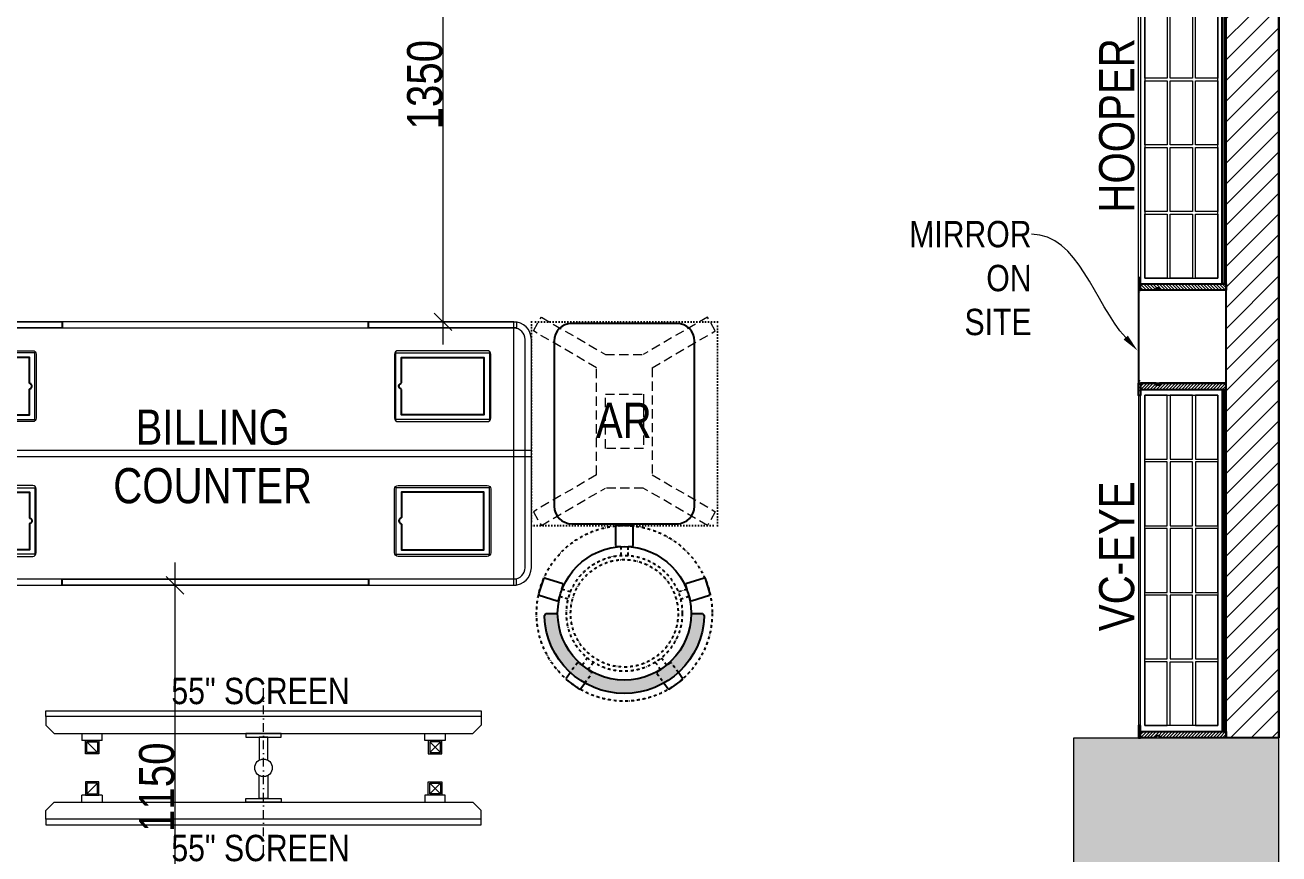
# Model space of a CAD drawing. Header units: feet. Extents: x 9413400 to 9419268, y -7061438 to -7048125.
# Drawn here: x 9415696 to 9419268, y -7055611 to -7053252 of the extents above; entities that cross this region are included whole.
import ezdxf
from ezdxf import colors
from ezdxf.entities.mleader import LeaderData, LeaderLine
from ezdxf.math import Vec2, Vec3

# ---------------------------------------------------------------- set-up
doc = ezdxf.new("R2010")
doc.units = ezdxf.units.FT
doc.header["$LTSCALE"] = 33
doc.header["$MEASUREMENT"] = 0
doc.header["$PDMODE"] = 3
doc.header["$PDSIZE"] = -1
for name, pattern in [('DASHDOT2', [0.5, 0.25, -0.125, 0, -0.125]), ('DOT', [0.25, 0, -0.25]), ('DOT2', [0.125, 0, -0.125]), ('HIDDEN2', [4.7624999999999975, 3.174999999999998, -1.587499999999999]), ('HIDDENX2', [0.75, 0.5, -0.25])]:
    doc.linetypes.add(name, pattern=pattern)
for name, color, linetype, lineweight in [('A-COL', 243, 'Continuous', 9), ('column hatch', 5, 'Continuous', 0), ('HATCH', 9, 'Continuous', 9), ('LENS-DIM', 252, 'Continuous', 5), ('LENS-PARTITION', 21, 'Continuous', 25), ('LENS-TEXT', 31, 'Continuous', 5), ('LK-EQPMT', 3, 'Continuous', 18), ('LK-FF&E FLOOR', 1, 'Continuous', 9), ('LK-FF&E WALL', 1, 'Continuous', 9), ('LK-IT', 3, 'Continuous', 18), ('LN-ELEVATION-1', 81, 'Continuous', 25), ('LN-ELEVATION-2', 103, 'Continuous', 20), ('LN-ELEVATION-3', 125, 'Continuous', 18), ('LN-ELEVATION-4', 145, 'Continuous', 13), ('LN-HATCH', 251, 'Continuous', 0), ('PLANO-TXT', 252, 'Continuous', 5)]:
    doc.layers.add(name, color=color, linetype=linetype, lineweight=lineweight)
doc.layers.add('A-WALL', color=1, linetype='Continuous')
doc.styles.add('LK TXT', font='Gill Sans MT Condensed Regular.ttf', dxfattribs={"height": 100})
doc.styles.get("Standard").update_dxf_attribs({"font": 'Gill Sans MT Condensed Regular.ttf'})
doc.dimstyles.new('100MM', dxfattribs={"dimtxt": 100, "dimasz": 50, "dimexe": 65, "dimexo": 65, "dimtad": 1, "dimdec": 0, "dimtxsty": 'Standard', "dimblk": 'OBLIQUE', "dimcen": 2.5, "dimdle": 65, "dimclrd": 256, "dimclre": 256, "dimclrt": 1, "dimadec": 0, "dimazin": 0, "dimtfac": 1, "dimtdec": 0, "dimtmove": 1, "dimatfit": 3, "dimfxl": 50, "dimlwd": -1, "dimlwe": -1, "dimarcsym": 0})
pattern_1 = [(45, (7858558.917008298, 3503823.203216763), (-4.490128060534575, 4.490128060534575), [])]

# ---------------------------------------------------------------- blocks, each defined once
blk = doc.blocks.new('VC HD 1010')
at = {"layer": 'LN-HATCH', "ltscale": 0.5}
h = blk.add_hatch(dxfattribs=at)
h.set_pattern_fill('ANSI31', color=256, scale=2)
h.set_pattern_definition([(45, (3761554.586240421, 1795022.935917533), (-4.490128060534575, 4.490128060534575), [])])
h.paths.add_polyline_path([(-505.166666666977, 24), (-505.166666666977, -166), (-499.1666666669771, -166), (-499.1666666669771, -176), (-505.166666666977, -176), (-505.166666666977, -220), (-487.1666666669772, -220), (-487.1666666669772, 24)])
h = blk.add_hatch(dxfattribs=at)
h.set_pattern_fill('ANSI31', color=256, scale=2)
h.set_pattern_definition(pattern_1)
h.paths.add_polyline_path([(504.8333333330228, 24), (504.8333333330228, -166), (498.8333333330228, -166), (498.8333333330228, -176), (504.8333333330228, -176), (504.8333333330228, -220), (486.8333333330228, -220), (486.8333333330228, 24)])
h = blk.add_hatch(dxfattribs=at)
h.set_pattern_fill('ANSI31', color=256, scale=2)
h.set_pattern_definition([(45, (7858741.917008297, 3503823.203216763), (-4.490128060534575, 4.490128060534575), [])])
h.paths.add_polyline_path([(-470.1666666669772, -220), (-470.1666666669772, -226), (-505.166666666977, -226), (-505.166666666977, -220)])
h = blk.add_hatch(dxfattribs=at)
h.set_pattern_fill('ANSI31', color=256, scale=2)
h.set_pattern_definition(pattern_1)
h.paths.add_polyline_path([(476.8333333330228, -220), (476.8333333330228, -226), (511.8333333330228, -226), (511.8333333330228, -220)])
at = {"layer": 'LN-ELEVATION-1', "ltscale": 0.5}
for points in [[(-505.166666666977, 24), (-505.166666666977, -166), (-499.1666666669771, -166), (-499.1666666669771, -176), (-505.166666666977, -176), (-505.166666666977, -220), (-487.1666666669772, -220), (-487.1666666669772, 24)], [(486.8333333330228, 12), (-487.1666666669772, 12), (-487.1666666669772, 18), (486.8333333330228, 18)], [(504.8333333330228, 24), (504.8333333330228, -166), (498.8333333330228, -166), (498.8333333330228, -176), (504.8333333330228, -176), (504.8333333330228, -220), (486.8333333330228, -220), (486.8333333330228, 24)], [(-470.1666666669772, -220), (-470.1666666669772, -226), (-505.166666666977, -226), (-505.166666666977, -220)], [(469.8333333330228, -220), (469.8333333330228, -226), (504.8333333330228, -226), (504.8333333330228, -220)]]:
    blk.add_lwpolyline(points, close=True, dxfattribs=at)
at = {"layer": 'LN-ELEVATION-2', "ltscale": 0.5}
blk.add_lwpolyline([(470.1666666674428, 0), (-470.1666666674428, 0), (-470.1666666674428, -208), (470.1666666674428, -208)], close=True, dxfattribs=at)
at = {"layer": 'LN-ELEVATION-3', "ltscale": 0.5}
for p, q in [((-487.1666666669772, 24), (486.8333333330228, 24)), ((-470.1666666669772, -220), (469.8333333330228, -220)), ((469.8333333330228, -226), (-470.1666666669772, -226))]:
    blk.add_line(p, q, dxfattribs=at)
for points in [[(-470.1666666674428, 0), (-288.5000000004657, 0), (-288.5000000004657, -64), (-470.1666666674428, -64)], [(-280.5000000004657, 0), (-98.83333333348855, 0), (-98.83333333348855, -64), (-280.5000000004657, -64)], [(-90.83333333348855, 0), (90.83333333348855, 0), (90.83333333348855, -64), (-90.83333333348855, -64)], [(98.83333333348855, 0), (280.5000000004657, 0), (280.5000000004657, -64), (98.83333333348855, -64)], [(288.5000000004657, 0), (470.1666666674428, 0), (470.1666666674428, -64), (288.5000000004657, -64)], [(-470.1666666674428, -136), (-288.5000000004657, -136), (-288.5000000004657, -72), (-470.1666666674428, -72)], [(-280.5000000004657, -72), (-98.83333333348855, -72), (-98.83333333348855, -136), (-280.5000000004657, -136)], [(-90.83333333348855, -72), (90.83333333348855, -72), (90.83333333348855, -136), (-90.83333333348855, -136)], [(98.83333333348855, -72), (280.5000000004657, -72), (280.5000000004657, -136), (98.83333333348855, -136)], [(288.5000000004657, -72), (470.1666666674428, -72), (470.1666666674428, -136), (288.5000000004657, -136)], [(-470.1666666674428, -144), (-288.5000000004657, -144), (-288.5000000004657, -208), (-470.1666666674428, -208)], [(-280.5000000004657, -144), (-98.83333333348855, -144), (-98.83333333348855, -208), (-280.5000000004657, -208)], [(-90.83333333348855, -144), (90.83333333348855, -144), (90.83333333348855, -208), (-90.83333333348855, -208)], [(98.83333333348855, -144), (280.5000000004657, -144), (280.5000000004657, -208), (98.83333333348855, -208)], [(288.5000000004657, -144), (470.1666666674428, -144), (470.1666666674428, -208), (288.5000000004657, -208)]]:
    blk.add_lwpolyline(points, close=True, dxfattribs=at)
blk = doc.blocks.new('A$C65ba2408')
at = {"layer": 'column hatch'}
h = blk.add_hatch(color=8, dxfattribs=at)
h.dxf.hatch_style = 1
h.paths.add_polyline_path([(3477.075315490365, -3129.247516787611), (2892.822441935539, -3129.247516787611), (2892.822441935539, -3840.511884602718), (3477.075315490365, -3840.511884602718)])
h.paths.add_polyline_path([(3477.075315490365, 1316.154782061465), (2892.822441935539, 1316.154782061465), (2892.822441935539, 528.6835176954046), (3477.075315490365, 528.6835176954046)])
h.paths.add_polyline_path([(3477.075315490365, 4440.637540684082), (2994.431637331843, 4440.637540684082), (2994.431637331843, 3856.38466711808), (3477.075315490365, 3856.38466711808)])
h.paths.add_polyline_path([(3477.075315490365, 6826.046037752181), (2664.338408131153, 6818.657520412468), (2664.201752275229, 6523.62604643125), (3477.075315490365, 6523.62604643125)])
h.paths.add_polyline_path([(-1908.212040826678, 1290.752483212389), (-2312.235029324889, 1290.752483212389), (-2312.235029324889, 985.9248970048502), (-1908.212040826678, 985.9248970048502)])
h.paths.add_polyline_path([(-2060.625833928585, -3129.247516787611), (-2312.235029324889, -3129.247516787611), (-2312.235029324889, -3840.511884602718), (-2060.625833928585, -3840.511884602718)])
at = {"layer": 'LN-HATCH'}
h = blk.add_hatch(dxfattribs=at)
h.set_pattern_fill('ANSI31', color=256, scale=333, angle=180)
h.set_pattern_definition([(225, (-11792219.15719212, 5498508.667322719), (29.43331976689004, -29.43331976689005), [])])
h.paths.add_polyline_path([(3427.075315490365, 6523.62604643125), (3327.075315490365, 6523.62604643125), (3327.075315490365, 4440.637540684082), (3427.075315490365, 4440.637540684082)])
h.paths.add_polyline_path([(3477.075315490365, 6523.62604643125), (3427.075315490365, 6523.62604643125), (3427.075315490365, 4440.637540684082), (3477.075315490365, 4440.637540684082)])
h.paths.add_polyline_path([(3427.075315490365, 3856.38466711808), (3327.075315490365, 3856.38466711808), (3327.075315490365, 1316.154782061465), (3427.075315490365, 1316.154782061465)])
h.paths.add_polyline_path([(3477.075315490365, 3856.38466711808), (3427.075315490365, 3856.38466711808), (3427.075315490365, 1316.154782061465), (3477.075315490365, 1316.154782061465)])
h.paths.add_polyline_path([(3427.075315490365, 528.6835176954046), (3327.075315490365, 528.6835176954046), (3327.075315490365, -3129.247516787611), (3427.075315490365, -3129.247516787611)])
h.paths.add_polyline_path([(3477.075315490365, 528.6835176954046), (3427.075315490365, 528.6835176954046), (3427.075315490365, -3129.247516787611), (3477.075315490365, -3129.247516787611)])
at = {"layer": 'A-COL'}
for p, q in [((2892.822441935539, 528.6835176954046), (2892.822441935539, 1316.154782061465)), ((2892.822441935539, 1316.154782061465), (3477.075315490365, 1316.154782061465)), ((3477.075315490365, 528.6835176954046), (3477.075315490365, 1316.154782061465))]:
    blk.add_line(p, q, dxfattribs=at)
at = {"layer": 'A-WALL'}
blk.add_line((3477.075315490365, 1316.154782061465), (3477.075315490365, 3856.38466711808), dxfattribs=at)
blk.add_lwpolyline([(3477.075315490365, 1316.154782061465), (3327.075315490365, 1316.154782061465), (3327.075315490365, 3856.38466711808), (3477.075315490365, 3856.38466711808)], close=True, dxfattribs=at)
blk = doc.blocks.new('I-PAD Frame')
at = {"color": 3, "linetype": 'Continuous'}
blk.add_lwpolyline([(357868.7410323084, -232321.1361381283), (358122.7410323085, -232321.1361381283, 0.4142135623713902), (358132.7410323086, -232311.1361381283), (358132.7410323086, -232129.1361381283, 0.4142135623713902), (358122.7410323085, -232119.1361381283), (357868.7410323084, -232119.1361381283, 0.4142135623713902), (357858.7410323085, -232129.1361381283), (357858.7410323085, -232311.1361381283, 0.4142135623713902)], format="xyb", close=True, dxfattribs=at)
at = {"color": 3, "linetype": 'Continuous', "lineweight": 25}
blk.add_lwpolyline([(358113.2410323085, -232229.6755301424), (358113.2410323085, -232302.1361381283), (357878.2410323086, -232302.1361381283), (357878.2410323086, -232138.1361381283), (358113.2410323085, -232138.1361381283), (358113.2410323085, -232210.5967461141, 0.3275382217372251), (358114.6410323081, -232212.5046245168, -0.733799385757267), (358114.6410323086, -232227.7676517396, 0.3275382217372252)], format="xyb", close=True, dxfattribs=at)
blk = doc.blocks.new('Billing Counter 1800')
at = {"color": 5, "linetype": 'HIDDENX2', "ltscale": 0.025}
for p, q in [((-849.9999978118577, -374.9978339364752), (-850.0000002956948, 375)), ((849.9999976539983, -374.9978339364752), (850.0000001378356, 375))]:
    blk.add_line(p, q, dxfattribs=at)
at = {"color": 0, "linetype": 'Continuous'}
for p, q in [((850, 375), (-850, 375)), ((900, -325), (900, 325)), ((-850, -375), (850, -375))]:
    blk.add_line(p, q, dxfattribs=at)
at = {"color": 2, "linetype": 'Continuous'}
blk.add_line((849, -375), (849.9999976539983, -374.9978339364752), dxfattribs=at)
at = {"color": 2, "linetype": 'HIDDENX2', "ltscale": 0.025}
for points in [[(-857.9999984272289, 375), (-437.4115580061916, 375), (-437.4115580851212, 358), (-857.9999985061586, 358)], [(435.3333326776046, 375), (-435.2551077436656, 375), (-435.2551076647359, 358), (435.3333327565342, 358)], [(437.3333327565342, 375), (857.9217731775715, 375), (857.9217730986419, 358), (437.3333326776046, 358)], [(-857.9999984272289, -375), (-437.4115580061916, -375), (-437.4115580851212, -358), (-857.9999985061586, -358)], [(435.3333326776046, -375), (-435.2551077436656, -375), (-435.2551076647359, -358), (435.3333327563014, -358)], [(437.3333327563013, -375), (857.9217731775715, -375), (857.9217730986419, -358), (437.3333326776046, -358)]]:
    blk.add_lwpolyline(points, close=True, dxfattribs=at)
at = {"color": 5, "linetype": 'Continuous'}
for points in [[(-780.9166655030566, 97.25000000000001), (-513.9166655030567, 97.25000000000001), (-513.9166655030567, 286.25), (-780.9166655030566, 286.25)], [(780.9166655030566, 97.25000000000001), (513.9166655030567, 97.25000000000001), (513.9166655030567, 286.25), (780.9166655030566, 286.25)], [(-780.9166655030566, -97.25000000000001), (-513.9166655030567, -97.25000000000001), (-513.9166655030567, -286.25), (-780.9166655030566, -286.25)], [(780.9166655030566, -97.25000000000001), (513.9166655030567, -97.25000000000001), (513.9166655030567, -286.25), (780.9166655030566, -286.25)]]:
    blk.add_lwpolyline(points, close=True, dxfattribs=at)
at = {"color": 5, "linetype": 'HIDDENX2', "ltscale": 0.025}
blk.add_lwpolyline([(850, 8.5), (-850, 8.5), (-850, -8.5), (850, -8.5)], close=True, dxfattribs=at)
at = {"color": 0, "linetype": 'Continuous'}
for centre, radius, start, end in [((-850, 325), 50.0000000000291, 90, 180), ((849.999999999767, 325), 50.00000000005822, 0, 90), ((849.999999999767, -325), 50.0000000000291, 270, 0)]:
    blk.add_arc(centre, radius, start, end, dxfattribs=at)
at = {"layer": 'LN-ELEVATION-2'}
blk.add_line((-900, 325), (-900, -325), dxfattribs=at)
for points in [[(850, 375), (-850, 375, 0.4142135623725836), (-900, 325), (-900, -325, 0.4142135623725836), (-850, -375), (850, -375, 0.4142135623725837), (900, -325), (900, 325, 0.4142135623725836)], [(850, 357), (-850, 357, 0.4142135623730951), (-882, 325), (-882, -325, 0.4142135623730951), (-850, -357), (850, -357, 0.4142135623730951), (882, -325), (882, 325, 0.4142135623730951)]]:
    blk.add_lwpolyline(points, format="xyb", close=True, dxfattribs=at)
blk.add_lwpolyline([(-900, -8.5), (900, -8.5), (900, 8.5), (-900, 8.5)], close=True, dxfattribs=at)
blk.add_arc((-850, -325), 50.00000000005822, 180, 270, dxfattribs=at)
at = {"color": 2, "linetype": 'Continuous', "xscale": -1, "rotation": 180}
blk.add_blockref('I-PAD Frame', (-358643.1576978308, -232028.3861380983), dxfattribs=at)
at = {"color": 2, "linetype": 'Continuous', "rotation": 180}
blk.add_blockref('I-PAD Frame', (358643.1576977922, -232028.3861381579), dxfattribs=at)
at = {"color": 2, "linetype": 'Continuous'}
blk.add_blockref('I-PAD Frame', (-358643.1576978113, 232028.3861381281), dxfattribs=at)
at = {"color": 2, "linetype": 'Continuous', "xscale": -1}
blk.add_blockref('I-PAD Frame', (358643.1576978117, 232028.3861381281), dxfattribs=at)
at = {"layer": 'LENS-TEXT', "color": 0, "linetype": 'Continuous', "ltscale": 3, "insert": (-7.865375894587486, -8.871815700083971), "char_height": 100, "attachment_point": 5, "style": 'LK TXT'}
blk.add_mtext_dynamic_manual_height_columns('BILLING COUNTER', width=353.0555573365615, gutter_width=0.5, heights=[0], dxfattribs=at)
blk = doc.blocks.new('AR')
at = {"layer": 'LN-ELEVATION-2', "linetype": 'DOT', "lineweight": 25, "transparency": 33554493}
blk.add_lwpolyline([(0, 13.41378593863919), (530, 13.41378593863919), (530, 593.4137859386392), (0, 593.4137859386392)], close=True, dxfattribs=at)
at = {"layer": 'LN-ELEVATION-2', "lineweight": 25}
blk.add_lwpolyline([(465, 68.22063546301797), (465, 538.2206354630179, 0.4142135623730951), (415, 588.2206354630177), (115, 588.2206354630177, 0.4142135623730951), (65, 538.2206354630179), (65, 68.22063546301797, 0.4142135623730951), (115, 18.22063546301797), (415, 18.22063546301797, 0.4142135623730951)], format="xyb", close=True, dxfattribs=at)
at = {"layer": 'LN-ELEVATION-4', "linetype": 'HIDDEN2', "ltscale": 0.25, "transparency": 33554664}
for points in [[(185.8456009030342, 448.8780772723258), (5.888936847448348, 554.0078910568263), (28.48512306064368, 593.350836840691), (211.0874861851335, 486.6754184374586)], [(344.154399111867, 448.8780772762837), (524.1110631600021, 554.0078910947777), (501.5148769393563, 593.3508368753828), (318.9125138223171, 486.6754184374586)], [(211.0874861851335, 486.6754184376913), (318.9125138223171, 486.6754184376913)], [(185.8456009030342, 144.472759603057), (185.8456009030342, 448.8780772723258)], [(344.154399111867, 448.8780772762837), (344.154399111867, 144.4727595990989)], [(185.8456009030342, 144.472759603057), (5.888936847448348, 39.34294581855647), (28.48512306064368, 3.46917659e-08), (211.0874861851335, 106.6754184379242)], [(344.154399111867, 144.4727595990989), (524.1110631600021, 39.34294578060508), (501.5148769393563, 0), (318.9125138223171, 106.6754184379242)], [(318.9125138223171, 106.6754184376914), (211.0874861851335, 106.6754184376914)]]:
    blk.add_lwpolyline(points, dxfattribs=at)
blk.add_lwpolyline([(210.8456009030342, 373.9866790841333), (319.154399111867, 373.9866790841333), (319.154399111867, 219.3641577917151), (210.8456009030342, 219.3641577917151)], close=True, dxfattribs=at)
blk = doc.blocks.new('DR STOOL')
at = {"layer": 'HATCH'}
h = blk.add_hatch(dxfattribs=at)
h.set_pattern_fill('ANSI36', color=250, angle=-90.00000000000001)
h.set_pattern_definition([(315, (-227.8099174643867, 917.3997257252777), (6.173926083235043, -1.683798022700468), [7.9375, -1.587499999999999, 0, -1.587499999999999])])
edge = h.paths.add_edge_path()
edge.add_line((-190.0000000041909, 4.511094e-10), (-218.6899174675346, 4.511094e-10))
edge.add_arc((-218.6899174670689, 9.120000000388245), 9.119999999940092, 177.6119845363388, 269.9999999996136, ccw=False)
edge.add_arc((-1.8626451e-09, 3.565219e-10), 228.000000002257, 2.3880154632688004, 177.6119845367313, ccw=False)
edge.add_arc((218.6899174633436, 9.120000000497384), 9.120000000051716, -90.00000000034493, 2.3880154629299, ccw=False)
edge.add_line((218.6899174633436, 4.511094e-10), (190, 4.511094e-10))
edge.add_arc((-1.8626451e-09, 4.511094e-10), 190.000000001979, -1.27e-14, 180)
at = {"layer": 'LN-ELEVATION-1', "color": 1, "ltscale": 100}
for p, q in [((-128.6221585394814, 215.4841044476634), (-165.2704676063731, 189.0243927398114)), ((-124.7228340068832, 214.8545704018979), (-128.6221585394814, 215.4841044476634)), ((-112.6981821293011, 198.1996966340157), (-124.7228340068832, 214.8545704018979)), ((124.7553772013634, 214.9803744515593), (112.5488144652918, 198.2845540212292)), ((128.7014972954057, 215.5933048763618), (124.7553772013634, 214.9803744515593)), ((128.7014972954057, 215.5933048763618), (124.7553772013634, 214.9803744515593)), ((165.1911288509145, 188.915192311113), (128.7014972954057, 215.5933048763618)), ((165.1911288509145, 188.915192311113), (128.7014972954057, 215.5933048763618)), ((-165.2704676063731, 189.0243927398114), (-165.9069543029182, 185.0820035930228)), ((-165.9069543029182, 185.0820035930228), (-153.8003208162263, 168.3135803133482)), ((153.6734594982117, 168.4294150282658), (165.7973639420234, 185.0121775862135)), ((165.7973639420234, 185.0121775862135), (165.1911288509145, 188.915192311113)), ((165.7973639420234, 185.0121775862135), (165.1911288509145, 188.915192311113)), ((-191.2928382232785, -35.45407700946089), (-242.9550312487409, -52.24013893969095)), ((-187.9259491492994, -37.1695928365807), (-191.2928382232785, -35.45407700946089)), ((191.3981811110861, -35.27656588272658), (188.0651108901948, -36.96233201187715)), ((243.0100176925771, -52.21682526778022), (191.3981811110861, -35.27656588272658)), ((-242.9550312487409, -52.24013893969095), (-244.7482102331705, -55.75945052818861)), ((-244.7482102331705, -55.75945052818861), (-230.7800458371639, -98.74904560100549)), ((-184.1424400564283, -48.81403796559607), (-187.9259491492994, -37.1695928365807)), ((-173.8639617776498, -80.4479453730819), (-177.8421125086024, -68.2044548037811)), ((177.6922140880488, -68.56540505095472), (173.8739495249465, -80.1985000452405)), ((188.0651108901948, -36.96233201187715), (184.0504167033359, -49.19388854173303)), ((230.715890809428, -98.7280946081737), (244.8123673382215, -55.78040257930116)), ((244.8123673382215, -55.78040257930116), (243.0100176925771, -52.21682526778022)), ((-230.7800458371639, -98.74904560100549), (-227.2218665438704, -100.5620286722478)), ((-227.2218665438704, -100.5620286722478), (-175.5596735184081, -83.7759667420105)), ((-175.5596735184081, -83.7759667420105), (-173.8639617776498, -80.4479453730819)), ((173.8739495249465, -80.1985000452405), (175.5794035866856, -83.5704969359358)), ((175.5794035866856, -83.5704969359358), (227.1912401677109, -100.5107563209894)), ((227.1912401677109, -100.5107563209894), (230.715890809428, -98.7280946081737)), ((-22.72193054761737, -190.2142363802995), (-25.39390889601782, -192.886214728569)), ((-25.39390889601782, -192.886214728569), (-25.39390889601782, -247.2070584567482)), ((-10.47823652112856, -190.2142363802995), (-22.72193054761737, -190.2142363802995)), ((22.78362171910703, -190.2142363802995), (9.910054048988968, -190.2142363802995)), ((25.42475448176265, -192.8553691428751), (22.78362171910703, -190.2142363802995)), ((25.42475448176265, -247.1762128710543), (25.42475448176265, -192.8553691428751)), ((-25.39390889601782, -247.2070584567482), (-22.60096735274419, -250)), ((-22.60096735274419, -250), (22.60096735274419, -250)), ((22.60096735274419, -250), (25.42475448176265, -247.1762128710543))]:
    blk.add_line(p, q, dxfattribs=at)
at = {"layer": 'LN-ELEVATION-1', "linetype": 'DASHDOT2'}
for p, q in [((-92.92521573789418, 170.8129362839827), (-112.6981821293011, 198.1996966340157)), ((112.5488144652918, 198.2845540212292), (92.69529851106927, 171.1294289919315)), ((-153.8003208162263, 168.3135803133482), (-134.1093360339291, 141.0403694751003)), ((-130.4219571123831, 140.4450534014686), (-119.9844727469608, 147.9808124662595)), ((-119.9844727469608, 147.9808124662595), (-105.3687285655178, 126.9741353208374)), ((-103.4542870586738, 159.9154408004979), (-93.52748446213081, 167.0824927485227)), ((-88.15393704269081, 139.4771787207864), (-103.4542870586738, 159.9154408004979)), ((-93.52748446213081, 167.0824927485227), (-92.92521573789418, 170.8129362839827)), ((103.6608748426661, 159.8406005539291), (88.19885099539533, 139.4487815762331)), ((92.69529851106927, 171.1294289919315), (93.26858203159645, 167.4385604566923)), ((93.26858203159645, 167.4385604566923), (103.6608748426661, 159.8406005539291)), ((105.4096150295809, 126.94019481352), (120.1194891873747, 147.8074627162714)), ((120.1194891873747, 147.8074627162714), (130.0033113472163, 140.5812532722048)), ((133.7372852512635, 141.1612321265929), (153.6734594982117, 168.4294150282658)), ((-134.1093360339291, 141.0403694751003), (-130.4219571123831, 140.4450534014686)), ((130.0033113472163, 140.5812532722048), (133.7372852512635, 141.1612321265929)), ((-159.954806596972, -40.49024384317454), (-184.1424400564283, -48.81403796559607)), ((-177.8421125086024, -68.2044548037811), (-153.4148110738024, -60.73628028803068)), ((153.3006618716754, -61.02382378749462), (177.6922140880488, -68.56540505095472)), ((184.0504167033359, -49.19388854173303), (159.8786162491887, -40.79004861696012)), ((-10.92024635523557, -164.6382343793375), (-10.47823652112856, -190.2142363802995)), ((9.910054048988968, -190.2142363802995), (10.35584833659231, -164.674698740353))]:
    blk.add_line(p, q, dxfattribs=at)
at = {"layer": 'LN-ELEVATION-1', "color": 1, "ltscale": 100}
blk.add_lwpolyline([(-190.0000000023283, 0), (-218.6899174656719, 0, -0.4264743413925903), (-227.8019973598421, 9.5, -0.959166304662544), (227.8019973593764, 9.5, -0.4264743413925903), (218.6899174647406, 0), (190.0000000013969, 0)], format="xyb", dxfattribs=at)
at = {"layer": 'LN-ELEVATION-1', "linetype": 'DASHDOT2'}
for radius in [250, 165, 153]:
    blk.add_circle((0, 0), radius, dxfattribs=at)
at = {"layer": 'LN-ELEVATION-1', "color": 1, "ltscale": 100}
blk.add_circle((0, 0), 190, dxfattribs=at)
blk = doc.blocks.new('_Oblique')
at = {"color": 0, "lineweight": -2}
blk.add_line((-0.5, -0.5), (0.5, 0.5), dxfattribs=at)
blk = doc.blocks.new('*D40')
at = {"layer": 'Defpoints', "color": 0, "transparency": 16777216}
for p in [(9416840.80984053, -7052746.46390872), (9416887.098045431, -7052746.46390872), (9416831.552473929, -7054096.371878244)]:
    blk.add_point(p, dxfattribs=at)
at = {"layer": 'LENS-DIM', "transparency": 16777216}
blk.add_line((9416887.098045431, -7054161.371878244), (9416887.098045431, -7052681.46390872), dxfattribs=at)
at = {"layer": 'LENS-DIM', "linetype": 'DOT2', "transparency": 16777216}
for p, q in [((9416905.80984053, -7052746.46390872), (9416952.098045431, -7052746.46390872)), ((9416896.552473929, -7054096.371878244), (9416952.098045431, -7054096.371878244))]:
    blk.add_line(p, q, dxfattribs=at)
at = {"layer": 'LENS-DIM', "transparency": 16777216, "xscale": 50, "yscale": 50, "zscale": 50}
for p, rotation in [((9416887.098045431, -7052746.46390872), 90), ((9416887.098045431, -7054096.371878244), 270)]:
    blk.add_blockref('_Oblique', p, dxfattribs=dict(at, rotation=rotation))
at = {"layer": 'LENS-DIM', "color": 1, "transparency": 16777216, "insert": (9416835.346591944, -7053421.417893481), "char_height": 100, "attachment_point": 5, "rotation": 90}
blk.add_mtext('1350', dxfattribs=at)
blk = doc.blocks.new('*D42')
at = {"layer": 'Defpoints', "color": 0, "transparency": 16777216}
for p in [(9416123.43938164, -7054846.371878244), (9416238.509868955, -7054846.371878244), (9416250.848896803, -7055996.371878244)]:
    blk.add_point(p, dxfattribs=at)
at = {"layer": 'LENS-DIM', "transparency": 16777216}
blk.add_line((9416123.43938164, -7056061.371878244), (9416123.43938164, -7054781.371878244), dxfattribs=at)
at = {"layer": 'LENS-DIM', "linetype": 'DOT2', "transparency": 16777216}
for p, q in [((9416173.509868953, -7054846.371878244), (9416058.43938164, -7054846.371878244)), ((9416185.848896801, -7055996.371878244), (9416058.43938164, -7055996.371878244))]:
    blk.add_line(p, q, dxfattribs=at)
at = {"layer": 'LENS-DIM', "transparency": 16777216, "xscale": 50, "yscale": 50, "zscale": 50}
for p, rotation in [((9416123.43938164, -7054846.371878244), 90), ((9416123.43938164, -7055996.371878244), 270)]:
    blk.add_blockref('_Oblique', p, dxfattribs=dict(at, rotation=rotation))
at = {"layer": 'LENS-DIM', "color": 1, "transparency": 16777216, "insert": (9416071.687928153, -7055421.371878243), "char_height": 100, "attachment_point": 5, "rotation": 90}
blk.add_mtext('1150', dxfattribs=at)
blk = doc.blocks.new('55INCH')
at = {"layer": 'LK-EQPMT', "ltscale": 12}
for p, q in [((2111558.8162113, 1135690.450573809), (2111583.24744553, 1135690.450467438)), ((2111583.24744553, 1135690.450467438), (2111607.67857339, 1135666.019126837)), ((2111607.678786132, 1134473.881595297), (2111607.67857339, 1135666.019126837)), ((2111607.678233332, 1135587.915183341), (2111627.204219206, 1135587.915098327)), ((2111627.204219206, 1135587.915098327), (2111627.203964163, 1135529.337140705)), ((2111627.203964163, 1135529.337140705), (2111607.67797829, 1135529.337225719)), ((2111627.205367106, 1134610.5634114), (2111607.679381233, 1134610.563496414)), ((2111627.205367106, 1134610.5634114), (2111627.205112064, 1134551.985453778)), ((2111607.679126189, 1134551.985538793), (2111627.205112064, 1134551.985453778)), ((2111558.8162113, 1134449.45057381), (2111583.247445532, 1134449.450467438)), ((2111583.247445532, 1134449.450467438), (2111607.678786132, 1134473.881595297))]:
    blk.add_line(p, q, dxfattribs=at)
at = {"layer": 'LK-EQPMT'}
for p, q in [((2111661.614206139, 1135573.919317673), (2111631.027374502, 1135543.33275238)), ((2111661.614072967, 1135543.332619208), (2111631.027507674, 1135573.919450845)), ((2111661.615356252, 1134597.075782953), (2111631.028524615, 1134566.48921766))]:
    blk.add_line(p, q, dxfattribs=at)
at = {"layer": 'LK-EQPMT', "ltscale": 12}
blk.add_lwpolyline([(2111542.593620929, 1135690.450644441), (2111558.8162113, 1135690.450573809), (2111558.8162113, 1134449.45057381), (2111542.593620929, 1134449.450644441)], close=True, dxfattribs=at)
at = {"layer": 'LK-EQPMT'}
for points in [[(2111627.204187012, 1135577.742804799), (2111627.204020548, 1135539.509431718), (2111665.437393629, 1135539.509265254), (2111665.437560093, 1135577.742638335)], [(2111631.027507674, 1135573.919450845), (2111631.027374502, 1135543.33275238), (2111661.614072967, 1135543.332619208), (2111661.614206139, 1135573.919317673)], [(2111627.20517066, 1134562.665896998), (2111627.205337125, 1134600.89927008), (2111665.438710206, 1134600.899103615), (2111665.438543742, 1134562.665730534)], [(2111631.028524615, 1134566.48921766), (2111631.028657786, 1134597.075916125), (2111661.615356252, 1134597.075782953), (2111661.61522308, 1134566.489084489)]]:
    blk.add_lwpolyline(points, close=True, dxfattribs=at)

msp = doc.modelspace()

# ---------------------------------------------------------------- linework, layer by layer
at = {"layer": 'LENS-PARTITION'}
msp.add_lwpolyline([(9418868.153547116, -7054270.946667342), (9419118.153547116, -7054270.946667342), (9419118.153547116, -7054006.46390872), (9418868.153547116, -7054006.46390872)], close=True, dxfattribs=at)
at = {"layer": 'LK-IT', "color": 1, "linetype": 'DASHDOT2', "ltscale": 3}
msp.add_line((9416375.509868959, -7055610.626090802), (9416375.509868959, -7055121.609113885), dxfattribs=at)
at = {"layer": 'LK-IT'}
for points in [[(9416425.509868959, -7055268.702658943), (9416325.509868959, -7055268.702658943), (9416325.509868959, -7055278.702658942), (9416425.509868959, -7055278.702658942)], [(9416425.509868959, -7055463.532545741), (9416325.509868959, -7055463.532545741), (9416325.509868959, -7055453.532545741), (9416425.509868959, -7055453.532545741)]]:
    msp.add_lwpolyline(points, close=True, dxfattribs=at)
for points in [[(9416388.00986896, -7055344.466967246), (9416388.00986896, -7055278.702658942), (9416363.009868959, -7055278.702658942), (9416363.009868959, -7055344.466967246, -0.26794919244356), (9416388.00986896, -7055344.466967246, 0.9999999999999998)], [(9416388.00986896, -7055387.768237437), (9416388.00986896, -7055453.532545741), (9416363.009868959, -7055453.532545741), (9416363.009868959, -7055387.768237437, 0.26794919244356), (9416388.00986896, -7055387.768237437, -0.9999999999999998)]]:
    msp.add_lwpolyline(points, format="xyb", dxfattribs=at)
at = {"layer": 'LK-IT', "color": 1}
msp.add_circle((9416375.509868959, -7055366.117602342), 25, dxfattribs=at)

# ---------------------------------------------------------------- block references
at = {"layer": 'LENS-DIM', "color": 2}
msp.add_blockref('A$C65ba2408', (9415791.078231625, -7056597.101449402), dxfattribs=at)
at = {"layer": 'LK-FF&E FLOOR', "rotation": 180}
for name, p in [('AR', (9417668.509868953, -7054082.958092306)), ('DR STOOL', (9417403.509868955, -7054926.371878244))]:
    msp.add_blockref(name, p, dxfattribs=at)
at = {"layer": 'LK-FF&E FLOOR'}
msp.add_blockref('Billing Counter 1800', (9416238.509868955, -7054471.371878244), dxfattribs=at)
at = {"layer": 'LK-FF&E WALL', "rotation": 270}
msp.add_blockref('VC HD 1010', (9419094.153547117, -7053501.630575387), dxfattribs=at)
at = {"layer": 'LK-FF&E WALL', "xscale": -1, "rotation": 270}
msp.add_blockref('VC HD 1010', (9419094.153547117, -7054775.780000674), dxfattribs=at)
at = {"layer": 'LK-IT', "rotation": 270}
msp.add_blockref('55INCH', (8281305.55922452, -4943661.023981412), dxfattribs=at)
at = {"layer": 'LK-IT', "xscale": -1, "rotation": 270}
msp.add_blockref('55INCH', (8281305.55922452, -9167071.211223269), dxfattribs=at)

# ---------------------------------------------------------------- texts
at = {"layer": 'LENS-TEXT', "color": 0, "linetype": 'Continuous', "ltscale": 3, "insert": (9417401.85283205, -7054376.887434187), "char_height": 100, "attachment_point": 5, "style": 'LK TXT'}
msp.add_mtext_dynamic_manual_height_columns('AR', width=237.4408088319178, gutter_width=12.5, heights=[0], dxfattribs=at)
at = {"layer": 'LENS-TEXT', "color": 0, "linetype": 'Continuous', "ltscale": 3, "char_height": 75, "width": 783.9636358173434, "attachment_point": 5, "style": 'LK TXT'}
for insert in [(9416367.047525467, -7055147.901542867), (9416367.047525467, -7055594.901542868)]:
    msp.add_mtext('\\pt225;55" SCREEN', dxfattribs=dict(at, insert=insert))
at = {"layer": 'PLANO-TXT', "linetype": 'Continuous', "ltscale": 3, "char_height": 100, "width": 271.7848837209302, "attachment_point": 5, "rotation": 90, "style": 'LK TXT'}
for s, insert in [('HOOPER ', (9418806.602880388, -7053537.355339072, 5.20701e-09)), ('VC-EYE', (9418806.602880388, -7054763.928615674, 5.20701e-09))]:
    msp.add_mtext(s, dxfattribs=dict(at, insert=insert))

# ---------------------------------------------------------------- dimensions: what is measured, and where the dimension line sits
at = {"layer": 'LENS-DIM', "color": 2}
for base, p1, p2, picture, middle in [((9416887.098045431, -7052746.46390872), (9416831.552473929, -7054096.371878244), (9416840.80984053, -7052746.46390872), '*D40', (9416835.346591944, -7053421.417893481)), ((9416123.43938164, -7054846.371878244), (9416250.848896803, -7055996.371878244), (9416238.509868955, -7054846.371878244), '*D42', (9416071.687928153, -7055421.371878243))]:
    dim = msp.add_linear_dim(base=base, p1=p1, p2=p2, angle=90, dimstyle='100MM', dxfattribs=at)
    dim.commit()
    dim.dimension.update_dxf_attribs({"geometry": picture, "text_midpoint": middle})

# ---------------------------------------------------------------- leaders
at = {"layer": 'LENS-TEXT', "color": 0, "linetype": 'Continuous', "ltscale": 3}
ml = msp.add_multileader_mtext('Standard', dxfattribs=at)
ml.set_content('\\pxqr,t3;{\\C0;MIRROR ON SITE}', color=1)
ml.set_leader_properties(color=256, linetype='ByLayer', lineweight=-1)
ml.build(insert=Vec2(0, 0))
ml.multileader.update_dxf_attribs({"leader_type": 2, "dogleg_length": 0.36, "arrow_head_size": 50})
ctx = ml.context
ctx.base_point, ctx.char_height, ctx.arrow_head_size, ctx.landing_gap_size, ctx.plane_origin, ctx.plane_x_axis, ctx.plane_y_axis = Vec3(9418313.33238626, -7053847.45099008, 47488.08105865251), 75, 50, 0.09, Vec3(9412257.491146553, -7055253.963229464, 47488.08105865251), Vec3(0.9999993982722358, 0.0010970210418018), Vec3(-0.0010970210418018, 0.9999993982722358)
ctx.text_align_type = 2
notes = []
notes.append((ctx, [(1, (1, 1, 0), (9418563.67238097, -7053847.176361673, 47488.08105865251), (-0.9999993982722358, -0.0010970210418018), 0.3600000000000003, [(1, [(9418865.426646251, -7054178.332770211, 47488.08105865251)], 0, [])])]))
ctx.mtext.insert, ctx.mtext.text_direction, ctx.mtext.rotation, ctx.mtext.width, ctx.mtext.alignment, ctx.mtext.flow_direction = Vec3(9418563.180704806, -7053809.186325866, 47488.08105865251), Vec3(0.9999993982722358, 0.0010970210418018), 0.0010970212618378, 289.5442082885826, 3, 5
for ctx, leaders in notes:
    for number, flags, end, landing, length, lines in leaders:
        leader = LeaderData()
        leader.index, (leader.has_last_leader_line, leader.has_dogleg_vector, leader.attachment_direction) = number, flags
        leader.last_leader_point, leader.dogleg_vector, leader.dogleg_length = Vec3(end), Vec3(landing), length
        for number, points, colour, breaks in lines:
            line = LeaderLine()
            line.index, line.vertices, line.color, line.breaks = number, Vec3.list(points), colors.encode_raw_color(colour), breaks
            leader.lines.append(line)
        ctx.leaders.append(leader)

doc.saveas('drawing.dxf')
